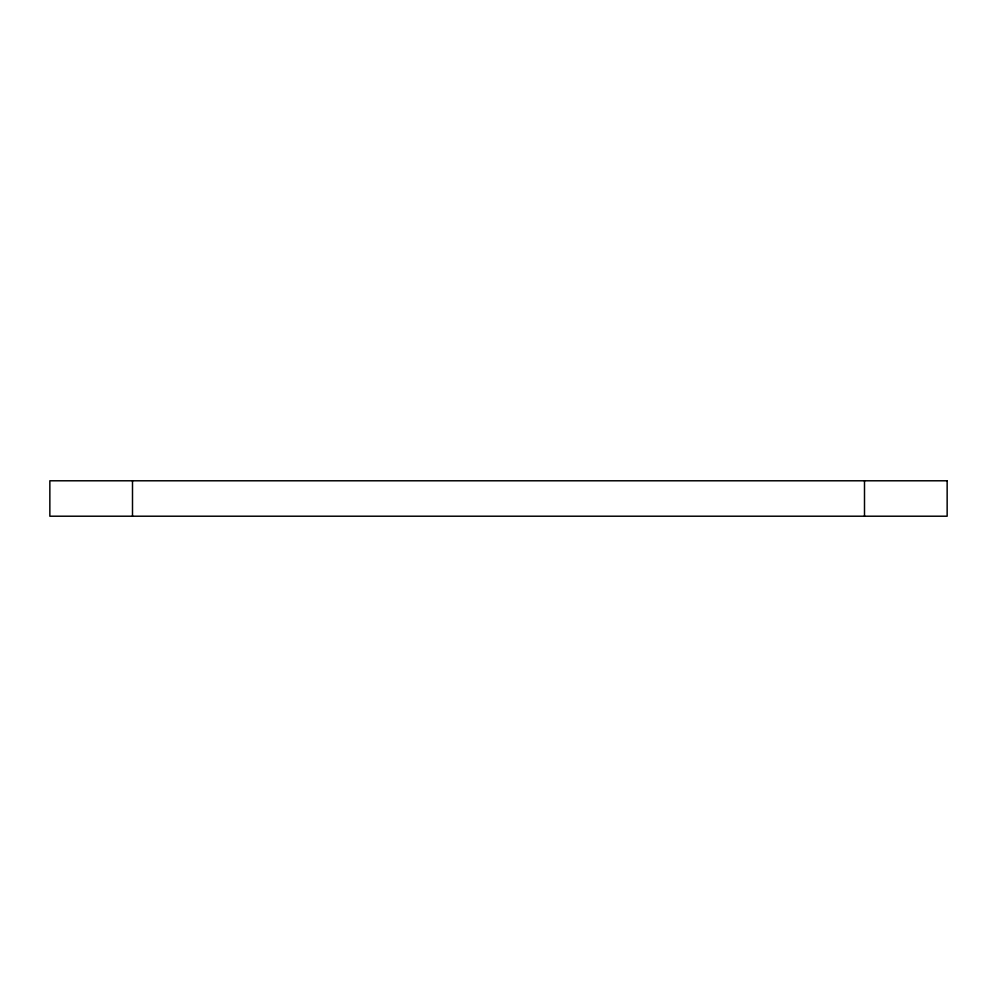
<?xml version="1.0" encoding="UTF-8"?>
<svg xmlns="http://www.w3.org/2000/svg" width="997" height="997" viewBox="0 0 997 997"><rect width="100%" height="100%" fill="white"/><g stroke="black" fill="none" stroke-linecap="round" stroke-linejoin="round"><path stroke-width="1.5" d="M864.499 480.791L864.499 516.209M132.501 480.791L132.501 516.209M947.15 480.791L49.85 480.791L49.85 516.209L947.15 516.209L947.15 480.791"/></g></svg>
